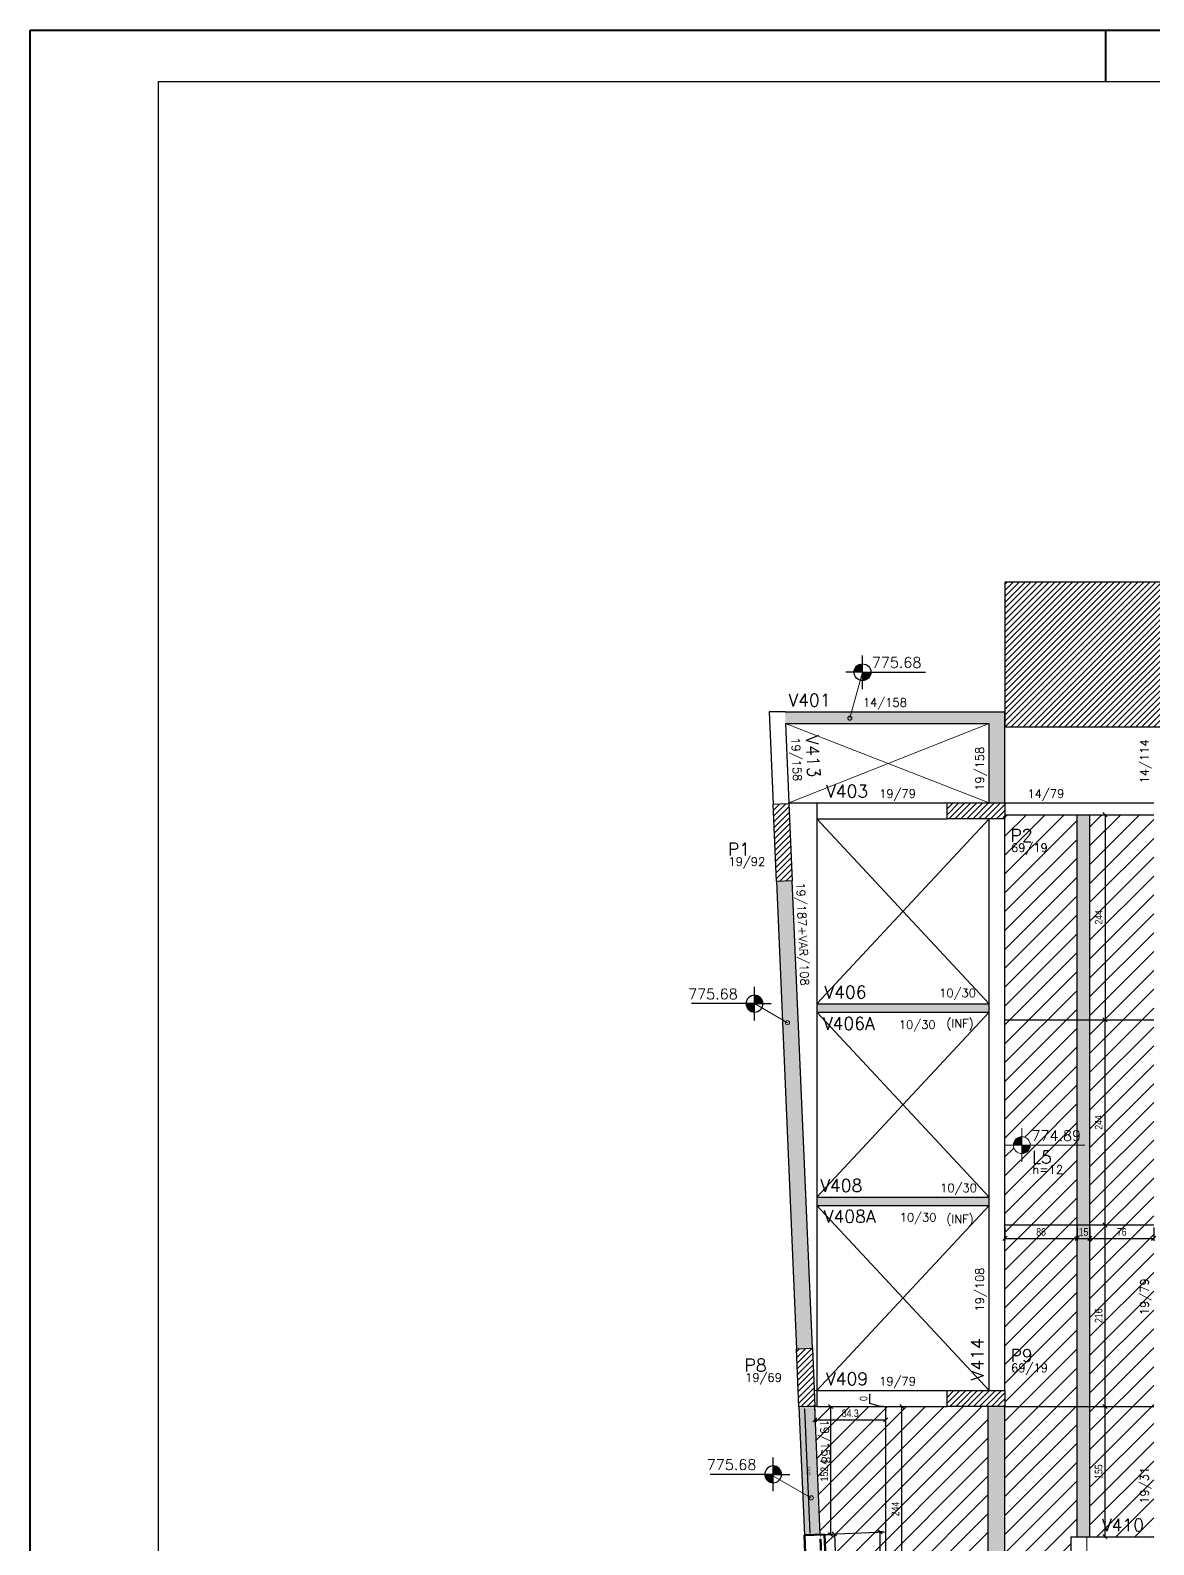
# Model space of a CAD drawing. Extents: x 8513 to 14085, y 7177 to 10799.
# Drawn here: x 8513 to 9850, y 8997 to 10799 of the extents above; entities that cross this region are included whole.
import ezdxf

# ---------------------------------------------------------------- set-up
doc = ezdxf.new("R2010")
doc.units = 0
doc.linetypes.add('FA_Tracejado', pattern=[0.25, 0.15, -0.1])
doc.linetypes.add('FA_Tracejado_Pilar', pattern=[0.2, 0.1, -0.1])
doc.layers.add('00 - FELIPE', color=2, linetype='Continuous', plot=False)
for name, color, linetype in [('COTA', 241, 'Continuous'), ('Painéis', 200, 'Continuous'), ('Pilares', 5, 'Continuous'), ('VIGAS', 3, 'Continuous'), ('Vázio', 240, 'Continuous')]:
    doc.layers.add(name, color=color, linetype=linetype)
for name, color, linetype, lineweight in [('EST-LAJE-TEXT', 7, 'Continuous', 9), ('EST-PILAR', 7, 'Continuous', 9), ('EST-PILAR-CUT', 7, 'Continuous', 60), ('EST-PILAR-TEXT', 7, 'Continuous', 9), ('EST-SIMB', 7, 'Continuous', 9), ('EST-SIMB-Spot Elevations', 7, 'Continuous', 9), ('EST-VIGA', 7, 'Continuous', 30), ('EST-VIGA-TEXT', 7, 'Continuous', 9), ('FOLHA', 255, 'Continuous', 40), ('Hachura', 253, 'Continuous', 9), ('REAPROVEITAMENTO', 7, 'Continuous', 9)]:
    doc.layers.add(name, color=color, linetype=linetype, lineweight=lineweight)
doc.styles.add('COTA TECNICA-50', font='techl___.ttf', dxfattribs={"height": 9})
doc.styles.add('RomanS_IV50', font='romans_IV50.ttf', dxfattribs={"height": 11.25})
doc.styles.add('RomanS_IV50_B', font='', dxfattribs={"height": 18.75})
doc.styles.add('RomanS_IV50_B_1', font='', dxfattribs={"height": 22.5})
doc.styles.get("Standard").update_dxf_attribs({"font": 'arial.ttf'})
doc.styles.get('RomanS_IV50_B').set_extended_font_data('RomanS_IV50', bold=True)
doc.styles.get('RomanS_IV50_B_1').set_extended_font_data('RomanS_IV50', bold=True)
doc.dimstyles.new('ISO-25', dxfattribs={"dimtxt": 2.5, "dimasz": 2.5, "dimexe": 1.25, "dimexo": 0.625, "dimtad": 1, "dimtxsty": 'Standard', "dimcen": 2.5, "dimadec": 0, "dimazin": 0, "dimtfac": 1, "dimtmove": 0, "dimatfit": 3, "dimfxl": 1, "dimarcsym": 0})
doc.dimstyles.new('PAINEL', dxfattribs={"dimtxt": 9, "dimasz": 5, "dimexe": 3, "dimexo": 3, "dimgap": 3, "dimtad": 1, "dimdec": 1, "dimzin": 12, "dimdsep": 46, "dimtxsty": 'COTA TECNICA-50', "dimblk": 'OBLIQUE', "dimcen": 0, "dimclrd": 4, "dimclre": 4, "dimclrt": 1, "dimadec": 1, "dimazin": 3, "dimtfac": 1, "dimtdec": 1, "dimtmove": 0, "dimatfit": 3, "dimldrblk": 'OBLIQUE', "dimfxl": 1, "dimtolj": 1, "dimtzin": 12, "dimarcsym": 0})
pattern_1 = [(45, (9850.35, 9085.8404), (-3.535534, 3.535534), [])]
pattern_2 = [(45, (0, 166.471), (-11.22532, 11.22532), [])]

# ---------------------------------------------------------------- blocks, each defined once
blk = doc.blocks.new('TQS - Pilar retangular - 24_0 x 69_0-2605164-1º PAVIMENTO')
at = {"layer": 'EST-PILAR-CUT'}
for p, q in [((-12, 34.5), (12, 34.5)), ((-12, -34.5), (-12, 34.5)), ((12, 34.5), (12, -34.5)), ((12, -34.5), (-12, -34.5))]:
    blk.add_line(p, q, dxfattribs=at)
blk = doc.blocks.new('VIGA ELEVADOR TER1 - VIGA ELEVADOR TER-2627076-1º PAVIMENTO')
at = {"layer": 'EST-VIGA'}
for p, q in [((-434.1, 792.8), (-434.1, 793.5)), ((-434.1, 793.5), (-401, 793.5)), ((-401, 793.5), (-401, 554.5)), ((-401, 544.5), (-401, 324.5)), ((-401, 314.5), (-401, 75.5)), ((-403.3, 75.5), (-403.3, 76)), ((-401, 75.5), (-403.3, 75.5))]:
    blk.add_line(p, q, dxfattribs=at)
blk = doc.blocks.new('FA_Floor_TAG_SURVEY_R01 - NIV_TIT_H_TXT1__TXT2-2303193-1º PAVIMENTO')
at = {"layer": 'EST-LAJE-TEXT'}
h = blk.add_hatch(color=256, dxfattribs=at)
edge = h.paths.add_edge_path(flags=0)
edge.add_line((-0.28, 0.405), (-0.48, 0.405))
edge.add_arc((-0.28, 0.405), 0.2, 90, 180, ccw=False)
edge.add_line((-0.28, 0.605), (-0.28, 0.405))
h = blk.add_hatch(color=256, dxfattribs=at)
edge = h.paths.add_edge_path(flags=0)
edge.add_line((-0.28, 0.405), (-0.08, 0.405))
edge.add_arc((-0.28, 0.405), 0.2, -90, 0, ccw=False)
edge.add_line((-0.28, 0.205), (-0.28, 0.405))
for p, q in [((-0.28, 0.005), (-0.28, 0.805)), ((-0.28, 0.405), (-0.68, 0.405)), ((-0.28, 0.405), (1.22, 0.405))]:
    blk.add_line(p, q, dxfattribs=at)
blk.add_circle((-0.28, 0.405), 0.2, dxfattribs=at)
blk = doc.blocks.new('Spot Elevations - Nivel_Planta-2363176-1º PAVIMENTO')
at = {"layer": 'EST-SIMB-Spot Elevations'}
h = blk.add_hatch(color=256, dxfattribs=at)
edge = h.paths.add_edge_path(flags=0)
edge.add_line((0, 0), (-0.2, 0))
edge.add_arc((0, 0), 0.2, 90, 180, ccw=False)
edge.add_line((0, 0.2), (0, 0))
h = blk.add_hatch(color=256, dxfattribs=at)
edge = h.paths.add_edge_path(flags=0)
edge.add_line((0, 0), (0.2, 0))
edge.add_arc((0, 0), 0.2, 270, 360, ccw=False)
edge.add_line((0, -0.2), (0, 0))
at = {"layer": 'EST-SIMB-Spot Elevations', "lineweight": 30}
for p, q in [((0, -0.4), (0, 0.4)), ((0, 0), (-0.4, 0)), ((0, 0), (1.5, 0))]:
    blk.add_line(p, q, dxfattribs=at)
at = {"layer": 'EST-SIMB-Spot Elevations'}
for p, q in [((0, -0.2), (0, 0.2)), ((0, -0.15), (0, 0.15))]:
    blk.add_line(p, q, dxfattribs=at)
at = {"layer": 'EST-SIMB-Spot Elevations', "lineweight": 30}
blk.add_circle((0, 0), 0.2, dxfattribs=at)
blk = doc.blocks.new('*D449')
at = {"layer": '00 - FELIPE', "color": 0, "lineweight": -2, "transparency": 16777216}
for p, q in [((9446.4, 9161.3), (9433.7, 9160.8)), ((9441.4, 9010.9), (9435, 9158.3)), ((9452.9, 9008.9), (9440.2, 9008.4))]:
    blk.add_line(p, q, dxfattribs=at)
at = {"layer": '00 - FELIPE', "color": 0, "transparency": 16777216}
for points in [[(9435.5, 9158.3), (9434.6, 9158.3), (9434.9, 9160.8)], [(9441.8, 9010.9), (9440.9, 9010.9), (9441.5, 9008.4)]]:
    blk.add_solid(points, dxfattribs=at)
at = {"layer": 'Defpoints', "color": 0, "transparency": 16777216}
for p in [(9434.9, 9160.8), (9447, 9161.3), (9453.6, 9008.9)]:
    blk.add_point(p, dxfattribs=at)
at = {"layer": '00 - FELIPE', "color": 0, "transparency": 16777216, "insert": (9440.3, 9084.7), "char_height": 2.5, "attachment_point": 5, "rotation": 272.4557}
blk.add_mtext('152,54', dxfattribs=at)
blk = doc.blocks.new('_Oblique')
at = {"color": 0, "linetype": 'ByBlock', "lineweight": -2}
blk.add_line((-0.5, -0.5), (0.5, 0.5), dxfattribs=at)
blk = doc.blocks.new('*D556')
at = {"layer": 'COTA', "color": 4, "lineweight": -2, "transparency": 16777216}
for p, q in [((9777.3, 9865.3), (9795.4, 9865.3)), ((9792.4, 9865.3), (9792.4, 9621.3)), ((9777.3, 9621.3), (9795.4, 9621.3))]:
    blk.add_line(p, q, dxfattribs=at)
at = {"layer": 'Defpoints', "color": 0, "transparency": 16777216}
for p in [(9774.3, 9865.3), (9774.3, 9621.3), (9792.4, 9621.3)]:
    blk.add_point(p, dxfattribs=at)
at = {"layer": 'COTA', "color": 4, "lineweight": -2, "transparency": 16777216, "xscale": 5, "yscale": 5, "zscale": 5}
for p, rotation in [((9792.4, 9865.3), 90), ((9792.4, 9621.3), 270)]:
    blk.add_blockref('_Oblique', p, dxfattribs=dict(at, rotation=rotation))
at = {"layer": 'COTA', "color": 1, "transparency": 16777216, "insert": (9784.8, 9743.3), "char_height": 9, "attachment_point": 5, "rotation": 90, "style": 'COTA TECNICA-50'}
blk.add_mtext('\\A1;244', dxfattribs=at)
blk = doc.blocks.new('*D557')
at = {"layer": 'COTA', "color": 4, "lineweight": -2, "transparency": 16777216}
for p, q in [((9447, 9158.3), (9447, 9142.4)), ((9531.3, 9158.3), (9531.3, 9142.4)), ((9447, 9145.4), (9531.3, 9145.4))]:
    blk.add_line(p, q, dxfattribs=at)
at = {"layer": 'Defpoints', "color": 0, "transparency": 16777216}
for p in [(9447, 9161.3), (9531.3, 9161.3), (9531.3, 9145.4)]:
    blk.add_point(p, dxfattribs=at)
at = {"layer": 'COTA', "color": 4, "lineweight": -2, "transparency": 16777216, "xscale": 5, "yscale": 5, "zscale": 5, "rotation": 180}
blk.add_blockref('_Oblique', (9447, 9145.4), dxfattribs=at)
at = {"layer": 'COTA', "color": 4, "lineweight": -2, "transparency": 16777216, "xscale": 5, "yscale": 5, "zscale": 5}
blk.add_blockref('_Oblique', (9531.3, 9145.4), dxfattribs=at)
at = {"layer": 'COTA', "color": 1, "transparency": 16777216, "insert": (9489.2, 9153.2), "char_height": 9, "attachment_point": 5, "style": 'COTA TECNICA-50'}
blk.add_mtext('\\A1;84.3', dxfattribs=at)
blk = doc.blocks.new('*D560')
at = {"layer": 'COTA', "color": 4, "lineweight": -2, "transparency": 16777216}
for p, q in [((9534.3, 9161.3), (9553.5, 9161.3)), ((9550.5, 8917.3), (9550.5, 9161.3)), ((9534.3, 8917.3), (9553.5, 8917.3))]:
    blk.add_line(p, q, dxfattribs=at)
at = {"layer": 'Defpoints', "color": 0, "transparency": 16777216}
for p in [(9531.3, 9161.3), (9550.5, 9161.3), (9531.3, 8917.3)]:
    blk.add_point(p, dxfattribs=at)
at = {"layer": 'COTA', "color": 4, "lineweight": -2, "transparency": 16777216, "xscale": 5, "yscale": 5, "zscale": 5}
for p, rotation in [((9550.5, 9161.3), 90), ((9550.5, 8917.3), 270)]:
    blk.add_blockref('_Oblique', p, dxfattribs=dict(at, rotation=rotation))
at = {"layer": 'COTA', "color": 1, "transparency": 16777216, "insert": (9542.9, 9039.3), "char_height": 9, "attachment_point": 5, "rotation": 90, "style": 'COTA TECNICA-50'}
blk.add_mtext('\\A1;244', dxfattribs=at)
blk = doc.blocks.new('*D565')
at = {"layer": 'COTA', "color": 4, "lineweight": -2, "transparency": 16777216}
for p, q in [((9777.3, 9161.3), (9795.4, 9161.3)), ((9792.4, 9006.3), (9792.4, 9161.3)), ((9777.3, 9006.3), (9795.4, 9006.3))]:
    blk.add_line(p, q, dxfattribs=at)
at = {"layer": 'Defpoints', "color": 0, "transparency": 16777216}
for p in [(9774.3, 9161.3), (9792.4, 9161.3), (9774.3, 9006.3)]:
    blk.add_point(p, dxfattribs=at)
at = {"layer": 'COTA', "color": 4, "lineweight": -2, "transparency": 16777216, "xscale": 5, "yscale": 5, "zscale": 5}
for p, rotation in [((9792.4, 9161.3), 90), ((9792.4, 9006.3), 270)]:
    blk.add_blockref('_Oblique', p, dxfattribs=dict(at, rotation=rotation))
at = {"layer": 'COTA', "color": 1, "transparency": 16777216, "insert": (9784.8, 9083.8), "char_height": 9, "attachment_point": 5, "rotation": 90, "style": 'COTA TECNICA-50'}
blk.add_mtext('\\A1;155', dxfattribs=at)
blk = doc.blocks.new('*D566')
at = {"layer": 'COTA', "color": 4, "lineweight": -2, "transparency": 16777216}
for p, q in [((9792.4, 9161.3), (9792.4, 9377.3)), ((9777.3, 9161.3), (9795.4, 9161.3))]:
    blk.add_line(p, q, dxfattribs=at)
at = {"layer": 'Defpoints', "color": 0, "transparency": 16777216}
for p in [(9792.4, 9377.3), (9792.4, 9377.3), (9774.3, 9161.3)]:
    blk.add_point(p, dxfattribs=at)
at = {"layer": 'COTA', "color": 4, "lineweight": -2, "transparency": 16777216, "xscale": 5, "yscale": 5, "zscale": 5}
for p, rotation in [((9792.4, 9377.3), 90), ((9792.4, 9161.3), 270)]:
    blk.add_blockref('_Oblique', p, dxfattribs=dict(at, rotation=rotation))
at = {"layer": 'COTA', "color": 1, "transparency": 16777216, "insert": (9784.8, 9269.3), "char_height": 9, "attachment_point": 5, "rotation": 90, "style": 'COTA TECNICA-50'}
blk.add_mtext('\\A1;216', dxfattribs=at)
blk = doc.blocks.new('*D567')
at = {"layer": 'COTA', "color": 4, "lineweight": -2, "transparency": 16777216}
blk.add_line((9792.4, 9377.3), (9792.4, 9621.3), dxfattribs=at)
at = {"layer": 'Defpoints', "color": 0, "transparency": 16777216}
for p in [(9792.4, 9621.3), (9792.4, 9621.3), (9792.4, 9377.3)]:
    blk.add_point(p, dxfattribs=at)
at = {"layer": 'COTA', "color": 4, "lineweight": -2, "transparency": 16777216, "xscale": 5, "yscale": 5, "zscale": 5}
for p, rotation in [((9792.4, 9621.3), 90), ((9792.4, 9377.3), 270)]:
    blk.add_blockref('_Oblique', p, dxfattribs=dict(at, rotation=rotation))
at = {"layer": 'COTA', "color": 1, "transparency": 16777216, "insert": (9784.8, 9499.3), "char_height": 9, "attachment_point": 5, "rotation": 90, "style": 'COTA TECNICA-50'}
blk.add_mtext('\\A1;244', dxfattribs=at)
blk = doc.blocks.new('*D571')
at = {"layer": 'COTA', "color": 4, "lineweight": -2, "transparency": 16777216}
for p, q in [((9528.3, 9012.3), (9521.7, 9012.3)), ((9524.7, 8917.3), (9524.7, 9012.3)), ((9528.3, 8917.3), (9521.7, 8917.3))]:
    blk.add_line(p, q, dxfattribs=at)
at = {"layer": 'Defpoints', "color": 0, "transparency": 16777216}
for p in [(9524.7, 9012.3), (9531.3, 9012.3), (9531.3, 8917.3)]:
    blk.add_point(p, dxfattribs=at)
at = {"layer": 'COTA', "color": 4, "lineweight": -2, "transparency": 16777216, "xscale": 5, "yscale": 5, "zscale": 5}
for p, rotation in [((9524.7, 9012.3), 90), ((9524.7, 8917.3), 270)]:
    blk.add_blockref('_Oblique', p, dxfattribs=dict(at, rotation=rotation))
at = {"layer": 'COTA', "color": 1, "transparency": 16777216, "insert": (9517.1, 8964.8), "char_height": 9, "attachment_point": 5, "rotation": 90, "style": 'COTA TECNICA-50'}
blk.add_mtext('\\A1;94.9', dxfattribs=at)
blk = doc.blocks.new('*D572')
at = {"layer": 'COTA', "color": 4, "lineweight": -2, "transparency": 16777216}
for p, q in [((9512.6, 9165), (9512.6, 9176.4)), ((9524.7, 9161.3), (9512.6, 9165)), ((9528.3, 9161.3), (9521.7, 9161.3)), ((9528.3, 9161.3), (9521.7, 9161.3))]:
    blk.add_line(p, q, dxfattribs=at)
at = {"layer": 'Defpoints', "color": 0, "transparency": 16777216}
for p in [(9524.7, 9161.3), (9531.3, 9161.3), (9531.3, 9161.3)]:
    blk.add_point(p, dxfattribs=at)
at = {"layer": 'COTA', "color": 1, "transparency": 16777216, "insert": (9505, 9170.7), "char_height": 9, "attachment_point": 5, "rotation": 90, "style": 'COTA TECNICA-50'}
blk.add_mtext('\\A1;0', dxfattribs=at)
blk = doc.blocks.new('*D573')
at = {"layer": 'COTA', "color": 4, "lineweight": -2, "transparency": 16777216}
for p, q in [((9450, 9161.3), (9468.9, 9161.3)), ((9465.9, 9008.9), (9465.9, 9161.3)), ((9456.6, 9008.9), (9468.9, 9008.9))]:
    blk.add_line(p, q, dxfattribs=at)
at = {"layer": 'Defpoints', "color": 0, "transparency": 16777216}
for p in [(9447, 9161.3), (9465.9, 9161.3), (9453.6, 9008.9)]:
    blk.add_point(p, dxfattribs=at)
at = {"layer": 'COTA', "color": 4, "lineweight": -2, "transparency": 16777216, "xscale": 5, "yscale": 5, "zscale": 5}
for p, rotation in [((9465.9, 9161.3), 90), ((9465.9, 9008.9), 270)]:
    blk.add_blockref('_Oblique', p, dxfattribs=dict(at, rotation=rotation))
at = {"layer": 'COTA', "color": 1, "transparency": 16777216, "insert": (9458.3, 9085.1), "char_height": 9, "attachment_point": 5, "rotation": 90, "style": 'COTA TECNICA-50'}
blk.add_mtext('\\A1;152.4', dxfattribs=at)
blk = doc.blocks.new('*D574')
at = {"layer": 'COTA', "color": 4, "lineweight": -2, "transparency": 16777216}
for p, q in [((9461.6, 9009.3), (9473.3, 9009.8)), ((9470.3, 9009.7), (9473.2, 8940.7)), ((9464.5, 8940.3), (9476.2, 8940.8))]:
    blk.add_line(p, q, dxfattribs=at)
at = {"layer": 'Defpoints', "color": 0, "transparency": 16777216}
for p in [(9458.6, 9009.2), (9461.5, 8940.2), (9473.2, 8940.7)]:
    blk.add_point(p, dxfattribs=at)
at = {"layer": 'COTA', "color": 4, "lineweight": -2, "transparency": 16777216, "xscale": 5, "yscale": 5, "zscale": 5}
for p, rotation in [((9470.3, 9009.7), 92.45568288963115), ((9473.2, 8940.7), 272.4556828896311)]:
    blk.add_blockref('_Oblique', p, dxfattribs=dict(at, rotation=rotation))
at = {"layer": 'COTA', "color": 1, "transparency": 16777216, "insert": (9479.4, 8975.5), "char_height": 9, "attachment_point": 5, "rotation": 272.4557, "style": 'COTA TECNICA-50'}
blk.add_mtext('\\A1;69', dxfattribs=at)
blk = doc.blocks.new('*D608')
at = {"layer": 'COTA', "color": 4, "lineweight": -2, "transparency": 16777216}
for p, q in [((9673.3, 9374.3), (9673.3, 9358.3)), ((9759.3, 9374.3), (9759.3, 9358.3)), ((9673.3, 9361.3), (9759.3, 9361.3))]:
    blk.add_line(p, q, dxfattribs=at)
at = {"layer": 'Defpoints', "color": 0, "transparency": 16777216}
for p in [(9673.3, 9377.3), (9759.3, 9377.3), (9759.3, 9361.3)]:
    blk.add_point(p, dxfattribs=at)
at = {"layer": 'COTA', "color": 4, "lineweight": -2, "transparency": 16777216, "xscale": 5, "yscale": 5, "zscale": 5, "rotation": 180}
blk.add_blockref('_Oblique', (9673.3, 9361.3), dxfattribs=at)
at = {"layer": 'COTA', "color": 4, "lineweight": -2, "transparency": 16777216, "xscale": 5, "yscale": 5, "zscale": 5}
blk.add_blockref('_Oblique', (9759.3, 9361.3), dxfattribs=at)
at = {"layer": 'COTA', "color": 1, "transparency": 16777216, "insert": (9716.3, 9368.9), "char_height": 9, "attachment_point": 5, "style": 'COTA TECNICA-50'}
blk.add_mtext('\\A1;86', dxfattribs=at)
blk = doc.blocks.new('*D609')
at = {"layer": 'COTA', "color": 4, "lineweight": -2, "transparency": 16777216}
for p, q in [((9759.3, 9374.3), (9759.3, 9358.3)), ((9774.3, 9374.3), (9774.3, 9358.3)), ((9759.3, 9361.3), (9774.3, 9361.3))]:
    blk.add_line(p, q, dxfattribs=at)
at = {"layer": 'Defpoints', "color": 0, "transparency": 16777216}
for p in [(9759.3, 9377.3), (9774.3, 9377.3), (9774.3, 9361.3)]:
    blk.add_point(p, dxfattribs=at)
at = {"layer": 'COTA', "color": 4, "lineweight": -2, "transparency": 16777216, "xscale": 5, "yscale": 5, "zscale": 5, "rotation": 180}
blk.add_blockref('_Oblique', (9759.3, 9361.3), dxfattribs=at)
at = {"layer": 'COTA', "color": 4, "lineweight": -2, "transparency": 16777216, "xscale": 5, "yscale": 5, "zscale": 5}
blk.add_blockref('_Oblique', (9774.3, 9361.3), dxfattribs=at)
at = {"layer": 'COTA', "color": 1, "transparency": 16777216, "insert": (9766.8, 9368.9), "char_height": 9, "attachment_point": 5, "style": 'COTA TECNICA-50'}
blk.add_mtext('\\A1;15', dxfattribs=at)
blk = doc.blocks.new('*D610')
at = {"layer": 'COTA', "color": 4, "lineweight": -2, "transparency": 16777216}
for p, q in [((9774.3, 9374.3), (9774.3, 9358.3)), ((9850.3, 9374.3), (9850.3, 9358.3)), ((9774.3, 9361.3), (9850.3, 9361.3))]:
    blk.add_line(p, q, dxfattribs=at)
at = {"layer": 'Defpoints', "color": 0, "transparency": 16777216}
for p in [(9774.3, 9377.3), (9850.3, 9377.3), (9850.3, 9361.3)]:
    blk.add_point(p, dxfattribs=at)
at = {"layer": 'COTA', "color": 4, "lineweight": -2, "transparency": 16777216, "xscale": 5, "yscale": 5, "zscale": 5, "rotation": 180}
blk.add_blockref('_Oblique', (9774.3, 9361.3), dxfattribs=at)
at = {"layer": 'COTA', "color": 4, "lineweight": -2, "transparency": 16777216, "xscale": 5, "yscale": 5, "zscale": 5}
blk.add_blockref('_Oblique', (9850.3, 9361.3), dxfattribs=at)
at = {"layer": 'COTA', "color": 1, "transparency": 16777216, "insert": (9812.3, 9368.9), "char_height": 9, "attachment_point": 5, "style": 'COTA TECNICA-50'}
blk.add_mtext('\\A1;76', dxfattribs=at)

msp = doc.modelspace()

# ---------------------------------------------------------------- hatches: boundary and pattern name
at = {"layer": 'EST-SIMB', "lineweight": 20, "true_color": 0xff0000}
h = msp.add_hatch(dxfattribs=at)
h.set_pattern_fill('FP_1', color=1, style=0, pattern_type=2)
h.set_pattern_definition(pattern_1)
h.paths.add_polyline_path([(11755.428, 9969.84), (12067.35, 9969.84), (12067.35, 10141.84), (9673.35, 10141.84), (9673.35, 9969.84), (11341.797, 9969.84)], flags=0)
at = {"layer": 'EST-VIGA', "true_color": 0xe1e1e1}
for points in [[(9654.35, 9973.84), (9654.35, 9987.84), (9411.59, 9987.84), (9412.191, 9973.84)], [(9654.35, 9879.34), (9673.35, 9879.34), (9673.35, 9987.84), (9654.35, 9987.84), (9654.35, 9969.84)], [(9425.077, 9229.919), (9444.06, 9230.733), (9420.217, 9786.695), (9401.234, 9785.881), (9407.138, 9648.222)], [(9654.35, 9630.34), (9654.35, 9640.34), (9449.35, 9640.34), (9449.35, 9630.34)], [(9654.35, 9400.34), (9654.35, 9410.34), (9449.35, 9410.34), (9449.35, 9400.34)], [(9434.589, 9008.123), (9453.572, 9008.937), (9447.016, 9161.34), (9446.221, 9161.34), (9446.221, 9161.762), (9428.034, 9160.982), (9429.803, 9119.717)]]:
    msp.add_hatch(color=254, dxfattribs=at).paths.add_polyline_path(points, flags=0)
at = {"layer": 'Hachura'}
h = msp.add_hatch(color=256, dxfattribs=at)
h.dxf.hatch_style = 1
h.paths.add_polyline_path([(9774.35, 9865.34), (9759.35, 9865.34), (9759.35, 9621.34), (9774.35, 9621.34)])
h.paths.add_polyline_path([(9759.35, 9377.34), (9774.35, 9377.34), (9774.35, 9621.34), (9759.35, 9621.34)])
h.paths.add_polyline_path([(9774.35, 9377.34), (9759.35, 9377.34), (9759.35, 9161.34), (9774.35, 9161.34)])
h.paths.add_polyline_path([(9759.35, 9006.34), (9774.35, 9006.34), (9774.35, 9161.34), (9759.35, 9161.34)])
h = msp.add_hatch(color=256, dxfattribs=at)
h.dxf.hatch_style = 1
h.paths.add_polyline_path([(9673.35, 9161.34), (9653.35, 9161.34), (9653.35, 8917.34), (9673.35, 8917.34)])
h.paths.add_polyline_path([(9673.35, 8859.409), (9653.35, 8859.409), (9653.35, 8684.525), (9673.35, 8684.525)])
h.paths.add_polyline_path([(9653.35, 8859.409), (9673.35, 8859.409), (9673.35, 8917.34), (9653.35, 8917.34)])
h.paths.add_polyline_path([(9653.35, 8543.038), (9673.35, 8543.038), (9673.35, 8673.34), (9653.35, 8673.34)])
h.paths.add_polyline_path([(9673.35, 8673.34), (9673.35, 8684.525), (9653.35, 8684.525), (9653.35, 8673.34)])
at = {"layer": 'Pilares'}
h = msp.add_hatch(dxfattribs=at)
h.set_pattern_fill('FP_1', color=5, style=0, pattern_type=2)
h.set_pattern_definition(pattern_1)
h.paths.add_polyline_path([(9401.234, 9785.881), (9420.217, 9786.695), (9416.275, 9878.611), (9397.292, 9877.797)], flags=0)
h = msp.add_hatch(dxfattribs=at)
h.set_pattern_fill('FP_1', color=5, style=0, pattern_type=2)
h.set_pattern_definition(pattern_1)
h.paths.add_polyline_path([(9673.35, 9860.34), (9673.35, 9879.34), (9604.35, 9879.34), (9604.35, 9860.34)], flags=0)
h = msp.add_hatch(dxfattribs=at)
h.set_pattern_fill('FP_1', color=5, style=0, pattern_type=2)
h.set_pattern_definition(pattern_1)
h.paths.add_polyline_path([(9428.034, 9160.982), (9447.016, 9161.797), (9444.06, 9230.733), (9425.077, 9229.919)], flags=0)
h = msp.add_hatch(dxfattribs=at)
h.set_pattern_fill('FP_1', color=5, style=0, pattern_type=2)
h.set_pattern_definition(pattern_1)
h.paths.add_polyline_path([(9673.35, 9161.34), (9673.35, 9180.34), (9604.35, 9180.34), (9604.35, 9161.34)], flags=0)
at = {"layer": 'REAPROVEITAMENTO'}
h = msp.add_hatch(dxfattribs=at)
h.set_pattern_fill('ANSI31', color=251, scale=5, style=0)
h.set_pattern_definition(pattern_2)
h.paths.add_polyline_path([(9850.35, 9811.84), (9850.35, 9865.34), (9774.35, 9865.34), (9774.35, 9621.34), (9850.35, 9621.34)])
h.paths.add_polyline_path([(9673.35, 9472.281), (9683.377, 9472.281, -1), (9703.377, 9472.281), (9759.35, 9472.281), (9759.35, 9621.34), (9673.35, 9621.34)])
h.paths.add_polyline_path([(9850.35, 9621.34), (9774.35, 9621.34), (9774.35, 9377.34), (9850.35, 9377.34)])
h.paths.add_polyline_path([(9759.35, 9865.34), (9673.35, 9865.34), (9673.35, 9860.34), (9673.35, 9621.34), (9759.35, 9621.34)])
h.paths.add_polyline_path([(9774.35, 9161.34), (9850.35, 9161.34), (9850.35, 9164.34), (9850.35, 9263.34), (9850.35, 9377.34), (9774.35, 9377.34)])
h.paths.add_polyline_path([(9673.35, 9180.34), (9673.35, 9161.34), (9759.35, 9161.34), (9759.35, 9377.34), (9673.35, 9377.34)])
h.paths.add_polyline_path([(9774.35, 9161.34), (9774.35, 9006.34), (9850.35, 9006.34), (9850.35, 9161.34)])
h.paths.add_polyline_path([(9759.35, 9161.34), (9673.35, 9161.34), (9673.35, 8917.34), (9751.85, 8917.34), (9751.85, 8987.34), (9751.85, 9006.34), (9759.35, 9006.34)])
h.paths.add_polyline_path([(9653.35, 9161.34), (9604.35, 9161.34), (9531.35, 9161.34), (9531.35, 8917.34), (9653.35, 8917.34)])
h.paths.add_polyline_path([(9453.572, 9008.937), (9458.567, 9009.151), (9531.35, 9012.268), (9531.35, 9161.34), (9447.036, 9161.34)])
h.paths.add_polyline_path([(9461.523, 8940.215), (9456.528, 8940), (9457.5, 8917.34), (9531.35, 8917.34), (9531.35, 9012.268), (9458.567, 9009.146)])
h.paths.add_polyline_path([(9467.964, 8673.34), (9531.35, 8673.34), (9531.35, 8917.34), (9457.5, 8917.34)])
h.paths.add_polyline_path([(9605.268, 8859.409, -1), (9625.268, 8859.409), (9653.35, 8859.409), (9653.35, 8917.34), (9531.35, 8917.34), (9531.35, 8673.34), (9653.35, 8673.34), (9653.35, 8859.409), (9625.268, 8859.409, -1)])
h.paths.add_polyline_path([(9673.35, 8684.525), (9713.944, 8684.525, -1), (9733.944, 8684.525, -0.16943028), (9731.774, 8678.305), (9740.373, 8673.34), (9751.85, 8673.34), (9751.85, 8917.34), (9673.35, 8917.34)])
h.paths.add_polyline_path([(9751.85, 8666.714), (9740.373, 8673.34), (9673.35, 8673.34), (9673.35, 8543.038), (9734.423, 8543.038), (9751.85, 8565.84), (9751.85, 8597.34)])
h.paths.add_polyline_path([(9653.35, 8673.34), (9531.35, 8673.34), (9531.35, 8543.038), (9653.35, 8543.038)])
h.paths.add_polyline_path([(9531.35, 8673.34), (9467.964, 8673.34), (9473.552, 8543.038), (9531.35, 8543.038)])
h = msp.add_hatch(dxfattribs=at)
h.set_pattern_fill('ANSI31', color=251, scale=5, style=0)
h.set_pattern_definition(pattern_2)
h.paths.add_polyline_path([(9759.35, 9377.34), (9759.35, 9472.281), (9703.377, 9472.281, -1), (9683.377, 9472.281), (9673.35, 9472.281), (9673.35, 9377.34)])

# ---------------------------------------------------------------- linework, layer by layer
at = {"color": 30}
for p, q in [((8665.724, 10737.67), (14024.446, 10737.67)), ((8665.724, 7238.346), (8665.724, 10737.67))]:
    msp.add_line(p, q, dxfattribs=at)
at = {"layer": 'EST-PILAR', "linetype": 'FA_Tracejado_Pilar', "lineweight": 60}
msp.add_line((9453.572, 9008.932), (9456.528, 8940.005), dxfattribs=at)
at = {"layer": 'EST-SIMB-Spot Elevations'}
for p, q in [((9488.679, 9980.215), (9503.82, 10034.853)), ((9375.241, 9640.56), (9375.249, 9640.56)), ((9414.426, 9617.937), (9375.241, 9640.56)), ((9394.419, 9080.533), (9397.428, 9080.533)), ((9442.85, 9052.571), (9394.419, 9080.533))]:
    msp.add_line(p, q, dxfattribs=at)
for centre in [(9488.679, 9980.215), (9414.426, 9617.937), (9442.85, 9052.571)]:
    msp.add_circle(centre, 2.5, dxfattribs=at)
at = {"layer": 'FOLHA'}
for p, q in [((8513.315, 10798.634), (14085.41, 10798.634)), ((8513.315, 7177.382), (8513.315, 10798.634)), ((9793.555, 10737.67), (9793.555, 10798.634))]:
    msp.add_line(p, q, dxfattribs=at)
at = {"layer": 'Painéis', "ltscale": 70}
for p, q in [((9759.35, 9006.34), (9759.35, 9865.34)), ((9774.35, 9006.34), (9774.35, 9865.34)), ((9673.35, 9621.34), (9850.35, 9621.34)), ((9673.35, 9377.34), (9850.35, 9377.34)), ((9531.35, 8543.038), (9531.35, 9161.34)), ((9653.35, 8543.038), (9653.35, 9161.34)), ((9673.35, 8543.038), (9673.35, 9161.34)), ((9673.35, 9161.34), (9850.35, 9161.34)), ((9453.572, 9008.932), (9531.35, 9012.268))]:
    msp.add_line(p, q, dxfattribs=at)
at = {"layer": 'Pilares', "color": 5}
for p, q in [((9397.292, 9877.797), (9416.275, 9878.611)), ((9401.234, 9785.881), (9397.292, 9877.797)), ((9416.275, 9878.611), (9420.217, 9786.695)), ((9604.35, 9860.34), (9604.35, 9879.34)), ((9604.35, 9879.34), (9673.35, 9879.34)), ((9673.35, 9879.34), (9673.35, 9860.34)), ((9673.35, 9860.34), (9604.35, 9860.34)), ((9420.217, 9786.695), (9401.234, 9785.881)), ((9425.077, 9229.919), (9444.06, 9230.733)), ((9428.034, 9160.982), (9425.077, 9229.919)), ((9444.06, 9230.733), (9447.016, 9161.797)), ((9604.35, 9161.34), (9604.35, 9180.34)), ((9604.35, 9180.34), (9673.35, 9180.34)), ((9673.35, 9180.34), (9673.35, 9161.34)), ((9447.016, 9161.797), (9428.034, 9160.982)), ((9673.35, 9161.34), (9604.35, 9161.34))]:
    msp.add_line(p, q, dxfattribs=at)
at = {"layer": 'VIGAS', "color": 3}
for p, q in [((9392.573, 9987.84), (9397.292, 9877.797)), ((9411.59, 9987.84), (9392.573, 9987.84)), ((9411.59, 9987.84), (9654.35, 9987.84)), ((9654.35, 9987.84), (9673.35, 9987.84)), ((9673.35, 9969.84), (9673.35, 9987.84)), ((9412.191, 9973.84), (9416.244, 9879.34)), ((9412.191, 9973.84), (9654.35, 9973.84)), ((9654.35, 9879.34), (9654.35, 9973.84)), ((9673.35, 9879.34), (9673.35, 9969.84)), ((9449.35, 9879.34), (9604.35, 9879.34)), ((9673.35, 9879.34), (9850.35, 9879.34)), ((9449.35, 9860.34), (9604.35, 9860.34)), ((9654.35, 9640.34), (9654.35, 9860.34)), ((9673.35, 9865.34), (9850.35, 9865.34)), ((9673.35, 9180.34), (9673.35, 9860.34)), ((9401.234, 9785.881), (9425.077, 9229.919)), ((9449.35, 9640.34), (9654.35, 9640.34)), ((9449.35, 9630.34), (9654.35, 9630.34)), ((9654.35, 9410.34), (9654.35, 9630.34)), ((9449.35, 9410.34), (9654.35, 9410.34)), ((9449.35, 9400.34), (9654.35, 9400.34)), ((9654.35, 9180.34), (9654.35, 9400.34)), ((9449.35, 9180.34), (9604.35, 9180.34)), ((9428.034, 9160.982), (9434.589, 9008.123)), ((9453.572, 9008.937), (9447.036, 9161.34)), ((9449.35, 9161.34), (9604.35, 9161.34)), ((9751.85, 9006.34), (9751.85, 8987.34)), ((9751.85, 9006.34), (9850.35, 9006.34))]:
    msp.add_line(p, q, dxfattribs=at)
at = {"layer": 'VIGAS', "color": 3, "linetype": 'FA_Tracejado', "lineweight": 20}
for p, q in [((9446.221, 9180.34), (9449.345, 9180.34)), ((9770.85, 8987.34), (9770.85, 9006.34))]:
    msp.add_line(p, q, dxfattribs=at)
at = {"layer": 'Vázio'}
for p, q in [((12067.35, 10141.84), (9673.35, 10141.84)), ((9673.35, 10141.84), (9673.35, 9969.84)), ((9673.35, 9969.84), (12067.35, 9969.84)), ((9444.06, 9230.733), (9420.217, 9786.695)), ((9449.35, 9640.335), (9449.35, 9630.34)), ((9654.35, 9630.34), (9654.35, 9640.335)), ((9449.35, 9410.34), (9449.35, 9400.34)), ((9654.35, 9400.34), (9654.35, 9410.34))]:
    msp.add_line(p, q, dxfattribs=at)
at = {"layer": 'Vázio', "linetype": 'Continuous', "lineweight": 9}
for p, q in [((9654.337, 9879.345), (9412.203, 9973.835)), ((9416.256, 9879.345), (9654.337, 9973.835)), ((9654.35, 9860.34), (9449.35, 9640.34)), ((9449.35, 9860.34), (9654.35, 9640.34)), ((9654.35, 9630.34), (9449.35, 9410.34)), ((9449.35, 9630.34), (9654.35, 9410.34)), ((9654.35, 9180.34), (9449.35, 9400.34)), ((9449.35, 9180.34), (9654.35, 9400.34))]:
    msp.add_line(p, q, dxfattribs=at)

# ---------------------------------------------------------------- block references
at = {"layer": 'EST-LAJE-TEXT', "xscale": 49.99999999999998, "yscale": 49.99999999999998, "zscale": 49.99999999999998}
msp.add_blockref('FA_Floor_TAG_SURVEY_R01 - NIV_TIT_H_TXT1__TXT2-2303193-1º PAVIMENTO', (9707.377, 9452.031), dxfattribs=at)
at = {"layer": 'EST-PILAR', "lineweight": 60, "rotation": 2.455682889630173}
msp.add_blockref('TQS - Pilar retangular - 24_0 x 69_0-2605164-1º PAVIMENTO', (9448.056, 8974.169), dxfattribs=at)
at = {"layer": 'EST-SIMB-Spot Elevations', "xscale": 49.99999999999998, "yscale": 49.99999999999998, "zscale": 49.99999999999998}
msp.add_blockref('Spot Elevations - Nivel_Planta-2363176-1º PAVIMENTO', (9503.82, 10034.853), dxfattribs=at)
at = {"layer": 'EST-SIMB-Spot Elevations', "extrusion": (0, 0, -1), "xscale": 49.99999999999998, "yscale": 49.99999999999998, "zscale": 49.99999999999998}
for p in [(-9375.249, 9640.56), (-9397.428, 9080.533)]:
    msp.add_blockref('Spot Elevations - Nivel_Planta-2363176-1º PAVIMENTO', p, dxfattribs=at)
at = {"layer": 'EST-VIGA'}
msp.add_blockref('VIGA ELEVADOR TER1 - VIGA ELEVADOR TER-2627076-1º PAVIMENTO', (9850.35, 9085.84), dxfattribs=at)

# ---------------------------------------------------------------- texts
at = {"layer": 'EST-LAJE-TEXT', "lineweight": 50, "attachment_point": 1}
for s, insert, char_height, width, style in [('774.89', (9704.9, 9489.788), 12.5, 84.17719, 'RomanS_IV50_B'), ('L5', (9705.32, 9465.341), 15, 32.46834, 'RomanS_IV50_B_1')]:
    msp.add_mtext(s, dxfattribs=dict(at, insert=insert, char_height=char_height, width=width, style=style))
at = {"layer": 'EST-LAJE-TEXT', "lineweight": 30, "insert": (9706.076, 9448.208), "char_height": 10, "width": 48.90294, "attachment_point": 1, "style": 'RomanS_IV50'}
msp.add_mtext('h=12', dxfattribs=at)
at = {"layer": 'EST-PILAR-TEXT', "lineweight": 50, "char_height": 15, "width": 36.87762, "attachment_point": 1, "style": 'RomanS_IV50_B_1'}
for s, insert in [('P2', (9679.793, 9848.15)), ('P2', (9679.793, 9848.15)), ('P1', (9343.506, 9831.772)), ('P1', (9343.506, 9831.772)), ('P9', (9679.913, 9229.378)), ('P9', (9679.913, 9229.378)), ('P8', (9363.308, 9217.863)), ('P8', (9363.308, 9217.863))]:
    msp.add_mtext(s, dxfattribs=dict(at, insert=insert))
at = {"layer": 'EST-PILAR-TEXT', "lineweight": 30, "char_height": 10, "width": 58.92403, "attachment_point": 1, "style": 'RomanS_IV50'}
for s, insert in [('69/19', (9680.549, 9831.018)), ('69/19', (9680.549, 9831.018)), ('19/92', (9344.262, 9814.639)), ('19/92', (9344.262, 9814.639)), ('69/19', (9680.669, 9212.245)), ('69/19', (9680.669, 9212.245)), ('19/69', (9364.064, 9200.73)), ('19/69', (9364.064, 9200.73))]:
    msp.add_mtext(s, dxfattribs=dict(at, insert=insert))
at = {"layer": 'EST-SIMB-Spot Elevations', "char_height": 12.5, "width": 81.45933, "attachment_point": 1, "line_spacing_factor": 0.982397, "style": 'RomanS_IV50_B'}
for insert in [(9514.879, 10052.675), (9296.307, 9658.381), (9318.486, 9098.354)]:
    msp.add_mtext('775.68', dxfattribs=dict(at, insert=insert))
at = {"layer": 'EST-VIGA-TEXT', "lineweight": 50, "char_height": 15, "attachment_point": 1, "style": 'RomanS_IV50_B_1'}
for s, insert, width in [('V401', (9415.651, 10009.295), 70.14766), ('V403', (9460.304, 9900.795), 70.14766), ('V406', (9458.41, 9661.795), 70.14766), ('V406A', (9456.594, 9624.604), 86.18141), ('V408', (9453.41, 9431.795), 70.14766), ('V408A', (9457.656, 9395.021), 86.18141), ('V409', (9460.281, 9201.795), 70.14766), ('V410', (9788.624, 9027.795), 70.14766)]:
    msp.add_mtext(s, dxfattribs=dict(at, insert=insert, width=width))
at = {"layer": 'EST-VIGA-TEXT', "lineweight": 30, "char_height": 10, "attachment_point": 1, "style": 'RomanS_IV50'}
for s, insert, width in [('14/158', (9504.241, 10003.845), 70.5485), ('19/79', (9523.568, 9895.345), 58.92403), ('14/79', (9700.121, 9895.345), 58.92403), ('10/30', (9595.069, 9658.285), 58.92403), ('10/30', (9547.119, 9620.593), 58.92403), ('(INF)', (9603.58, 9622.093), 43.69197), ('10/30', (9596.121, 9426.345), 58.92403), ('10/30', (9548.044, 9391.368), 58.92403), ('(INF)', (9603.58, 9389.368), 43.69197), ('19/79', (9523.557, 9196.345), 58.92403)]:
    msp.add_mtext(s, dxfattribs=dict(at, insert=insert, width=width))
for s, insert, width, rotation in [('19/158', (9429.163, 9957.624), 70.5485, 272.455683), ('14/114', (9834.346, 9902.612), 70.5485, 90), ('19/158', (9638.346, 9893.862), 70.5485, 90), ('19/187+VAR/108', (9434.939, 9785.072), 165.54847, 272.455683), ('19/108', (9638.346, 9274.218), 70.5485, 90), ('19/79', (9834.346, 9269.862), 58.92403, 90), ('19/158', (9463.27, 9145.833), 70.5485, 272.455683), ('19/31', (9834.346, 9045.612), 58.92403, 90)]:
    msp.add_mtext(s, dxfattribs=dict(at, insert=insert, width=width, rotation=rotation))
at = {"layer": 'EST-VIGA-TEXT', "lineweight": 50, "char_height": 15, "width": 70.14766, "attachment_point": 1, "style": 'RomanS_IV50_B_1'}
for s, insert, rotation in [('V413', (9451.357, 9960.054), 272.455683), ('V414', (9632.895, 9192.401), 90)]:
    msp.add_mtext(s, dxfattribs=dict(at, insert=insert, rotation=rotation))

# ---------------------------------------------------------------- dimensions: what is measured, and where the dimension line sits
at = {"layer": '00 - FELIPE'}
dim = msp.add_aligned_dim(p1=(9453.572, 9008.937), p2=(9447.036, 9161.34), distance=12.116, dimstyle='ISO-25', dxfattribs=at)
dim.commit()
dim.dimension.update_dxf_attribs({"geometry": '*D449', "text_midpoint": (9440.325, 9084.711)})
at = {"layer": 'COTA'}
for base, p1, p2, picture, middle in [((9792.373, 9621.34), (9774.35, 9865.34), (9774.35, 9621.34), '*D556', (9784.807, 9743.34)), ((9465.881, 9161.34), (9453.572, 9008.937), (9447.036, 9161.34), '*D573', (9458.283, 9085.139)), ((9792.373, 9161.34), (9774.35, 9006.34), (9774.35, 9161.34), '*D565', (9784.774, 9083.84)), ((9524.718, 9012.268), (9531.35, 8917.34), (9531.35, 9012.268), '*D571', (9517.126, 8964.804))]:
    dim = msp.add_linear_dim(base=base, p1=p1, p2=p2, angle=90, dimstyle='PAINEL', dxfattribs=at)
    dim.commit()
    dim.dimension.update_dxf_attribs({"geometry": picture, "text_midpoint": middle})
for base, p1, p2, picture, middle in [((9792.373, 9621.34), (9792.373, 9377.34), (9792.373, 9621.34), '*D567', (9784.807, 9499.34)), ((9792.373, 9377.34), (9774.35, 9161.34), (9792.373, 9377.34), '*D566', (9784.781, 9269.34)), ((9524.718159697, 9161.340399649), (9531.349959105, 9161.340399649), (9531.349959105, 9161.340399649), '*D572', (9505.033949171, 9167.968031228)), ((9550.465, 9161.34), (9531.35, 8917.34), (9531.35, 9161.34), '*D560', (9542.899, 9039.34))]:
    dim = msp.add_linear_dim(base=base, p1=p1, p2=p2, angle=90, dimstyle='PAINEL', override={"dimtmove": 1}, dxfattribs=at)
    dim.commit()
    dim.dimension.update_dxf_attribs({"geometry": picture, "text_midpoint": middle})
for base, p1, p2, picture, middle in [((9759.35, 9361.299), (9673.35, 9377.34), (9759.35, 9377.34), '*D608', (9716.35, 9368.911)), ((9531.35, 9145.434), (9447.036, 9161.34), (9531.35, 9161.34), '*D557', (9489.193, 9153.151))]:
    dim = msp.add_linear_dim(base=base, p1=p1, p2=p2, dimstyle='PAINEL', dxfattribs=at)
    dim.commit()
    dim.dimension.update_dxf_attribs({"geometry": picture, "text_midpoint": middle})
for base, p1, p2, picture, middle in [((9774.35, 9361.299), (9759.35, 9377.34), (9774.35, 9377.34), '*D609', (9766.85, 9368.898)), ((9850.35, 9361.299), (9774.35, 9377.34), (9850.35, 9377.34), '*D610', (9812.35, 9368.891))]:
    dim = msp.add_linear_dim(base=base, p1=p1, p2=p2, dimstyle='PAINEL', override={"dimtmove": 1}, dxfattribs=at)
    dim.commit()
    dim.dimension.update_dxf_attribs({"geometry": picture, "text_midpoint": middle})
dim = msp.add_aligned_dim(p1=(9458.567, 9009.151), p2=(9461.523, 8940.215), distance=11.72, dimstyle='PAINEL', dxfattribs=at)
dim.commit()
dim.dimension.update_dxf_attribs({"geometry": '*D574', "text_midpoint": (9479.366, 8975.512)})

doc.saveas('drawing.dxf')
